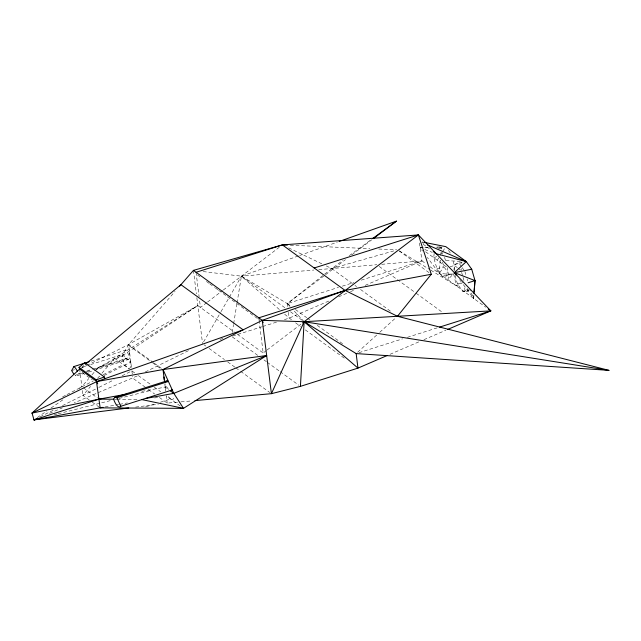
<?xml version="1.0" encoding="UTF-8"?>
<svg xmlns="http://www.w3.org/2000/svg" width="641" height="641" viewBox="0 0 641 641"><rect width="100%" height="100%" fill="white"/><g stroke="black" fill="none" stroke-linecap="round" stroke-linejoin="round"><path stroke-width="0.48" stroke-dasharray="3.21 2.4" d="M473.819 295.581L473.659 298.41L461.953 282.793M440.263 260.174L439.285 273.467L449.221 274.244L453.588 273.739L456.392 285.878L464.34 281.816L462.986 277.096M473.883 295.445L473.659 298.41L469.773 289.476M442.49 261.977L443.844 266.656L449.221 274.244L447.843 279.668L453.588 273.739L446.729 275.918L442.354 276.415L436.978 268.835L433.749 257.61L434.374 251.16M440.607 255.43L440.88 252.666M441.232 248.98L441.417 247.138L436.585 247.298M446.729 275.918L447.538 267.626M453.948 270.053L454.397 265.446L452.778 259.837M454.397 270.798L455.03 264.284L461.889 262.105L461.712 263.964M461.079 270.478L461.256 268.619M455.03 275.486L457.482 283.995L462.914 291.655L467.329 291.15L467.601 288.354M232.218 332.447L233.508 324.546M233.669 323.561L236.898 303.818M237.058 302.832L241.409 276.175L298.738 255.823M96.438 369.625L97.704 368.142L122.183 355.891L128.593 344.554L175.049 291.423M203.566 341.974L220.496 312.536M220.993 311.67L241.409 276.175L313.834 270.045M438.765 257.834L437.258 260.23L440.167 260.366M441.272 253.836L442.274 252.234M442.779 251.44L444.782 248.243M79.404 388.334L81.84 386.643L88.819 378.502M91.992 374.801L95.805 370.362M89.187 399.92L82.929 395.377L90.541 386.499M97.528 378.358L98.794 376.876L102.288 375.129M101.967 373.182L114.667 358.383L197.821 305.549L234.213 331.974M357.63 352.254L376.82 334.939M379.768 332.27L396.002 317.624M81.752 367.301L83.859 365.554M287.681 306.518L287.312 303.61L323.905 274.693M324.683 274.076L342.887 260.342M206.739 302.64L200.441 307.456L199.583 300.613M207.532 302.039L222.499 290.613M223.292 290.012L279.236 247.306M266.319 350.579L263.171 352.991L259.276 321.726M267.105 349.978L300.99 324.114M203.229 271.568L241.409 276.175L287.312 303.61L324.763 275.31M325.564 274.709L345.475 259.661M351.853 254.838L371.772 239.79M349.289 255.655L370.883 239.854M37.226 417.628L46.961 410.865M51.016 408.045L63.996 399.031M97.704 368.142L114.667 358.383L122.183 355.891L197.821 305.549L128.593 344.554L87.657 365.05M468.98 289.924L465.029 292.144L464.589 285.574M62.626 396.843L66.119 394.992M66.993 394.527L93.41 380.85M80.542 368.615L86.767 365.49M103.169 374.689L123.264 364.625M104.09 375.506L130.788 362.141L122.183 355.891M40.207 416.762L53.556 410.08M62.457 405.625L98.057 387.805M98.946 387.356L114.074 379.784M122.086 375.778L131.87 370.875L135.075 373.198M137.254 375.93L74.228 402.877M145.307 371.956L189.151 350.331M284.412 319.635L289.123 318.136L329.442 300.765M338.6 296.823L346.845 293.266M350.515 291.687L354.177 290.109M365.17 285.373L421.978 260.895L426.065 263.868M390.032 354.289L420.264 341.26M423.933 339.682L445.92 330.211M49.533 413.309L62.337 407.9M299.676 255.487L337.262 242.146M437.979 248.227L441.417 247.138M438.925 248.82L443.211 247.458M91.086 361.107L125.388 350.226A9.743 3.606 72.4 0 1 129.738 357.382A9.743 3.606 72.4 0 1 126.485 359.016L95.813 368.743M71.648 370.586L74.5 369.681M82.128 367.261L86.888 365.755M90.702 364.545L123.096 354.265L126.485 359.016M290.004 306.51L287.312 303.61L338.528 287.368M342.318 286.166L353.696 282.553M361.284 280.149L421.978 260.895L419.398 242.298M433.749 257.61L437.178 256.52M86.856 370.979L91.623 369.472M92.576 369.168L129.738 357.382M82.585 372.942L75.029 375.338A9.743 3.606 72.4 0 0 78.282 373.703L82.096 372.493L92.248 379.841M86.367 371.74L91.094 370.242M77.08 375.754L83.747 373.639M88.514 372.125L93.274 370.61M94.227 370.314L128.529 359.433M436.978 268.835L443.844 266.656L439.285 273.467L427.339 257.442M450.11 266.808L454.397 265.446L457.362 267.682M455.03 264.284L462.017 262.962M232.515 336.092L261.768 326.814M262.706 326.517L276.864 322.03M442.354 276.415L449.221 274.244M457.482 283.995L461.768 282.633M462.914 291.655L468.916 289.748M467.329 291.15L469.044 290.605M145.531 406.931L155.747 403.694M160.386 402.219L170.594 398.982L171.7 399.559A9.743 3.606 72.4 0 0 173.855 397.404M359 352.678L402.62 338.841M407.364 337.342L437.707 327.711M326.317 265.959L331.693 268.539L394.744 250.639M219.975 339.321L222.876 338.592M54.285 414.759L57.185 414.03M58.147 413.79L110.348 400.625M115.188 399.407L118.088 398.67M119.05 398.43L149.986 390.625M141.853 391.363L165.202 387.124L168.791 389.728M105.004 406.987L114.731 405.216M115.701 405.04L118.625 404.511M119.595 404.335L127.375 402.925M154.617 397.981L157.534 397.452M135.62 407.091L158.319 404.239M159.377 397.444L167.197 403.125L180.097 401.955M181.091 401.859L192.012 400.873M318.793 269.629L376.836 264.717M381.74 264.3L421.978 260.895M423.124 247.69L420.167 247.827L422.555 251.032M428.052 247.458L424.11 247.642L427.892 247.578M436.914 247.049L441.841 246.825M423.06 247.73L420.167 247.827L421.722 248.956M116.91 399.239L137.751 399.359M290.333 245.239L369.793 248.636M378.735 249.02L396.611 249.782M445.976 260.647L460.494 261.328M422.219 241.961L424.182 242.354M424.815 249.557L432.242 252.322M421.986 242.546L423.797 243.324M288.658 247.907L321.83 263.812M399.311 250.871L429.983 269.685M430.832 270.206L456.392 285.878M423.156 244.197L429.374 248.708M425.608 251.777L448.131 268.13M429.959 266.688L485.766 307.199M399.207 250.992L429.662 273.09M379.24 266.464L415.296 292.641M416.097 293.217L442.546 312.415M331.693 268.539L354.161 284.844M354.962 285.421L356.564 286.591M360.579 289.5L391.058 311.63M287.312 303.61L290.557 305.965M295.413 309.491L306.751 317.72M307.56 318.313L309.996 320.075M317.279 325.364L344.009 344.762M284.836 307.704L241.409 276.175L279.436 309.611M290.469 311.79L304.138 321.71L294.043 310.853M284.652 314.202L292.368 320.492M295.605 322.84L300.461 326.365M305.324 329.899L345.82 359.289M197.548 275.005L199.976 276.768M206.458 281.471L208.886 283.234M209.695 283.819L214.551 287.352M215.36 287.937L217.796 289.7M218.605 290.293L226.698 296.166M227.515 296.759L259.909 320.268M237.434 334.306L264.565 354M232.387 336.982L258.299 355.795M263.972 359.913L266.4 361.676M267.209 362.261L279.356 371.083M280.165 371.668L298.794 385.185M204.191 344.882L205.809 346.06M209.054 348.408L224.438 359.577M227.675 361.933L234.967 367.221M235.776 367.814L239.83 370.746M240.639 371.339L269.789 392.5M153.407 362.566L128.593 344.554L131.525 368.102M154.209 363.151L163.014 369.536M128.705 345.427L151.917 362.277M152.718 362.862L162.325 369.833M114.667 358.383L129.145 368.895M138.28 375.522L151.084 384.816M154.289 387.14L160.691 391.795M180.329 406.049L166.291 395.858L167.197 403.125M145.291 387.22L132.775 378.134L132.551 376.323M148.424 389.496L154.681 394.039M83.402 387.773L97.48 397.997M92.312 402.187L100.14 407.868M458.107 268.242L460.334 269.917M170.602 399.039L169.424 397.909A9.743 3.606 72.4 0 1 168.263 396.266M459.613 279.668L461.368 282.008M459.445 263.78L461.616 266.84M462.161 267.609L464.332 270.67M448.476 250.431L451.16 254.221M441.617 252.61L442.691 254.124M464.877 271.439L465.967 275.213M467.057 278.995L467.601 280.886M461.624 272.369L462.714 276.151M444.574 257.337L445.92 262.017M165.546 389.44L165.033 385.778M129.522 352.005L129.859 354.689M130.62 360.795L131.004 364.368A9.743 3.606 72.4 0 1 128.673 368.335L126.405 366.684A9.743 3.606 72.4 0 1 122.527 358.215L122.111 355.915M288.402 312.327L289.123 318.136M258.788 317.824L259.156 320.748M196.058 272.289L199.103 296.703M193.438 270.382L196.362 293.826M196.843 297.736L202.572 343.704M164.817 384.031L165.715 391.242M131.87 370.875L132.439 375.41M79.652 369.056L81.84 386.643M82.32 390.521L82.929 395.377M168.335 389.119A9.743 3.606 72.4 0 1 165.442 383.887"/><path stroke-width="0.96" d="M194.984 400.601L271.415 393.678L300.413 386.363L304.138 321.71L490.814 310.869L418.381 234.935L282.385 244.902L193.438 270.382L179.632 286.182M474.028 291.799L475.005 280.598L471.736 269.26L466.303 261.6L445.783 246.641L424.182 242.354M474.028 293.466L475.005 280.598L454.349 272.641L466.303 261.6L427.411 244.878M196.058 272.289L282.385 244.902L345.114 290.437L397.476 316.285L608.95 370.346L304.138 321.71L271.415 393.678L262.281 320.356L193.438 270.382M89.179 361.708L73.931 366.548L71.648 370.586L73.851 374.216M397.476 316.285L431.265 274.252L418.381 234.935L314.186 267.986M170.602 390.77L172.261 389.952L120.804 406.274L120.099 406.987L118.056 406.57A9.743 3.606 72.4 0 1 113.705 399.415A9.743 3.606 72.4 0 1 116.958 397.773L168.415 381.451A9.743 3.606 72.4 0 0 165.626 381.772M128.713 407.964L33.981 419.879L32.05 413.084L79.652 369.056L79.043 367.365L84.652 362.686L104.355 376.988L104.956 378.687M85.261 364.384L180.938 284.684L243.139 329.835L96.855 381.547L32.05 413.084L99.051 399.135L126.293 394.191M302.568 322.912L418.381 234.935M373.366 238.58L396.467 221.121L339.145 241.473M372.477 238.684L396.467 221.121M79.652 369.056L96.855 381.547L163.014 369.536L266.656 355.523L183.502 408.349L100.14 407.868L96.254 379.857L79.043 367.365M32.05 413.084L33.797 412.155M164.497 381.419L163.014 369.536L262.281 320.356L345.114 290.437L431.265 274.252M387.284 355.475L357.966 368.11L300.413 386.363M447.755 329.418L490.814 310.869L488.186 308.962M36.721 418.717L33.981 419.879L103.057 407.339M145.595 398.494L173.807 393.366L266.656 355.523M96.254 379.857L104.355 376.988M258.788 317.824L345.114 290.437M468.146 282.769L475.005 280.598M114.907 397.364L166.364 381.034M439.606 327.11L490.814 310.869M37.851 418.902L33.981 419.879L99.051 399.135L113.938 399.215M471.736 269.26L454.349 272.641L456.104 274.981M608.95 370.346L356.156 353.584L304.138 321.71L262.281 320.356L263.147 322.623M282.385 244.902L287.352 245.11M141.701 399.575L183.502 408.349L173.807 393.366L163.014 369.536M466.303 261.6L436.369 253.788L433.26 251.528M170.226 390.77L173.807 393.366M304.138 321.71L357.966 368.11L356.156 353.584M116.958 397.773L120.804 406.274M96.855 381.547L97.728 383.815M164.28 379.672L163.944 376.988M73.931 366.548A9.743 3.606 72.4 0 1 77.361 371.371"/></g></svg>
